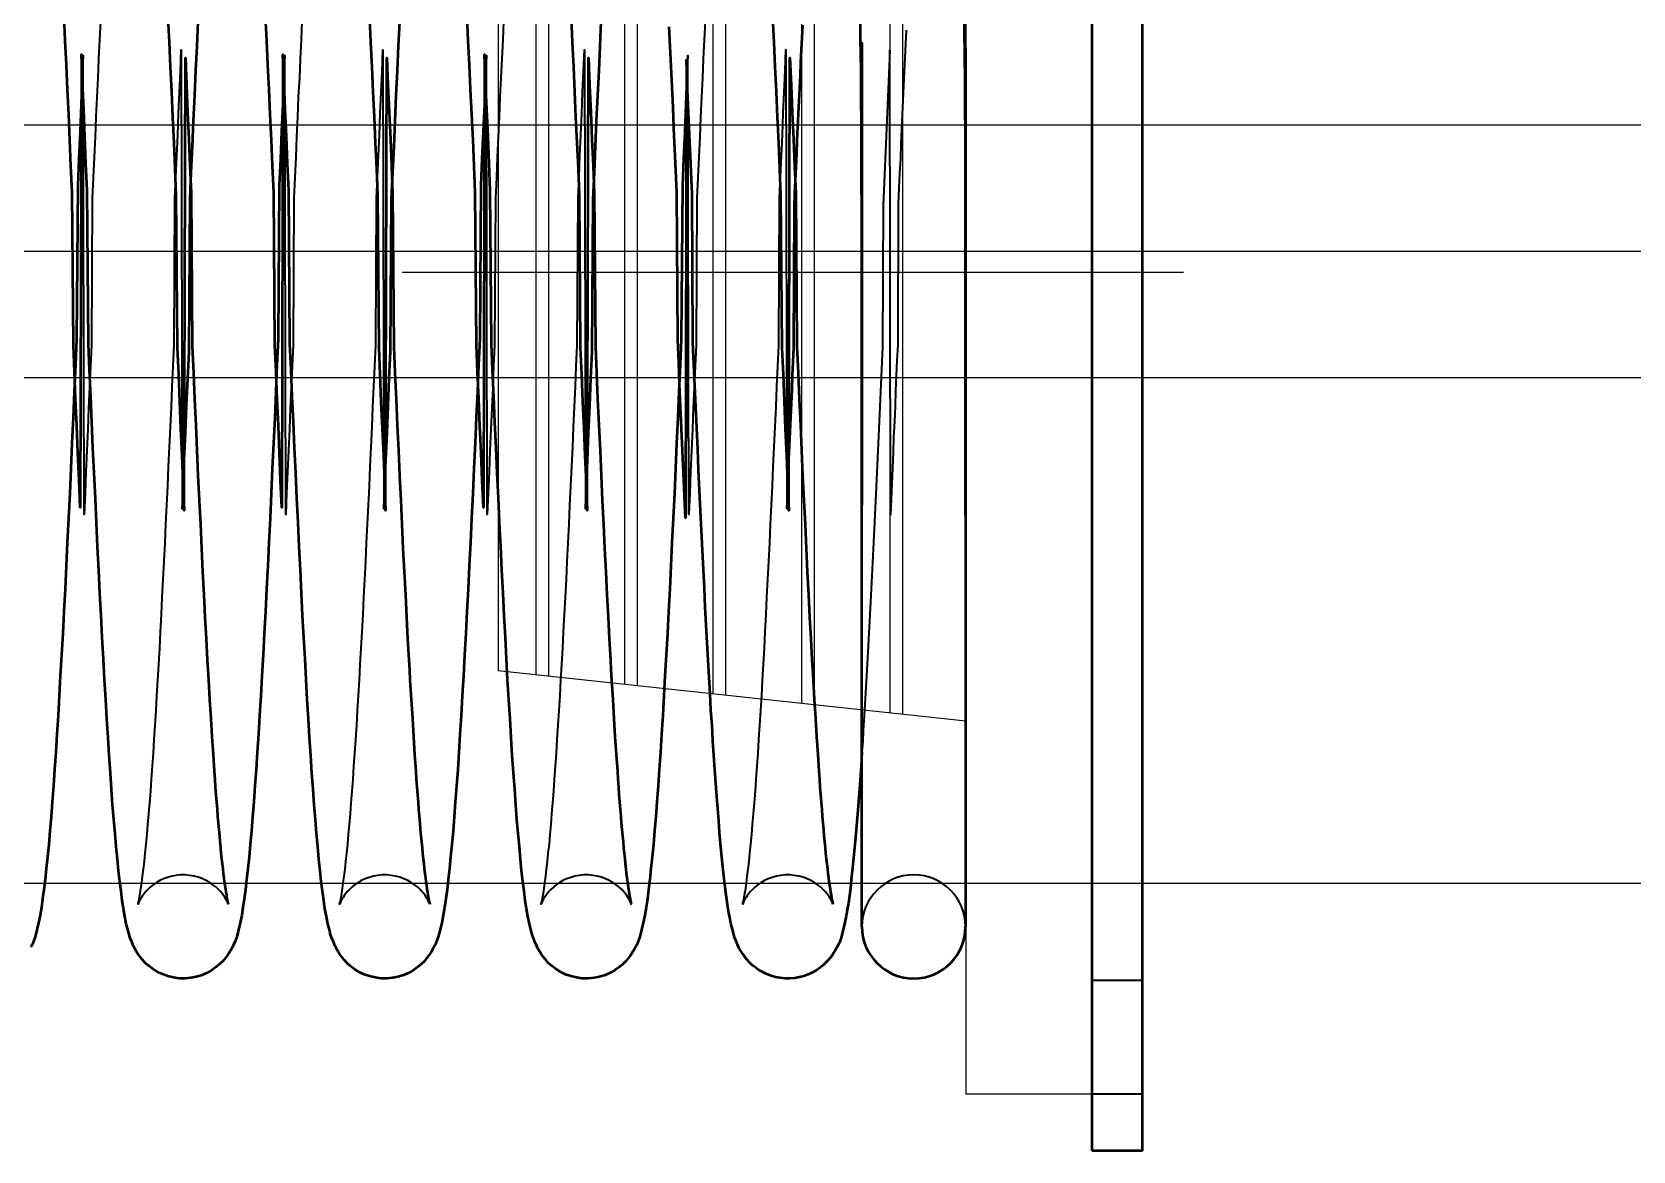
# Model space of a CAD drawing. Header units: millimetres. Extents: x 0 to 190005487, y 0 to 455456909.
# Drawn here: x 92678.8 to 92742.1, y 28273.9 to 28318.2 of the extents above; entities that cross this region are included whole.
import ezdxf

# ---------------------------------------------------------------- set-up
doc = ezdxf.new("R2010")
doc.units = ezdxf.units.MM
doc.header["$LTSCALE"] = 400
doc.header["$MEASUREMENT"] = 0
for name, pattern in [('ACAD_ISO04W100', [30, 24, -3, 0, -3]), ('CEN', [35, 30, -2, 1, -2]), ('CENTERX2', [4, 2.5, -0.5, 0.5, -0.5])]:
    doc.linetypes.add(name, pattern=pattern)
doc.layers.get('0').update_dxf_attribs({"linetype": 'CONTINUOUS'})
doc.layers.add('cen', color=1, linetype='ACAD_ISO04W100')
doc.layers.add('가려진 것(ISO)', color=7, linetype='CONTINUOUS', lineweight=35)
doc.layers.add('가시적인 것(ISO)', color=7, linetype='CONTINUOUS', lineweight=50)

# ---------------------------------------------------------------- blocks, each defined once
blk = doc.blocks.new('gf')
at = {"color": 3}
for p, q in [((21501219.19, -50950300.35), (21501219.19, -50950430.35)), ((21501229.19, -50950300.35), (21501219.19, -50950300.35)), ((21501229.19, -50950300.35), (21501229.19, -50950430.35)), ((21501219.19, -50950329.85), (21501182.19, -50950333.85)), ((21501206.19, -50950331.26), (21501206.19, -50950399.44)), ((21501207.19, -50950331.15), (21501207.19, -50950399.55)), ((21501213.19, -50950330.5), (21501213.19, -50950400.2)), ((21501214.19, -50950330.39), (21501214.19, -50950400.31)), ((21501192.19, -50950332.77), (21501192.19, -50950397.93)), ((21501193.19, -50950332.66), (21501193.19, -50950398.04)), ((21501199.19, -50950332.01), (21501199.19, -50950398.69)), ((21501200.19, -50950331.9), (21501200.19, -50950398.8)), ((21501182.19, -50950333.85), (21501182.19, -50950396.85)), ((21501185.19, -50950333.53), (21501185.19, -50950397.17)), ((21501186.19, -50950333.42), (21501186.19, -50950397.28)), ((21501219.19, -50950400.85), (21501182.19, -50950396.85)), ((21501229.19, -50950430.35), (21501219.19, -50950430.35))]:
    blk.add_line(p, q, dxfattribs=at)
at = {"color": 1, "linetype": 'CENTERX2'}
blk.add_line((21501236.43, -50950365.35), (21501174.6, -50950365.35), dxfattribs=at)
blk = doc.blocks.new('토션스프링 3')
at = {"layer": '가려진 것(ISO)', "flags": 128}
for points in [[(21462580.57, -50952886.2), (21462580.5, -50952887.68), (21462580.43, -50952889.18), (21462580.36, -50952890.7), (21462580.29, -50952892.23), (21462580.22, -50952893.79), (21462580.15, -50952895.37), (21462580.07, -50952896.96), (21462580, -50952898.58), (21462579.93, -50952900.21), (21462579.86, -50952911.85), (21462579.79, -50952913.5), (21462579.72, -50952915.16), (21462579.64, -50952916.83), (21462579.57, -50952918.5), (21462579.5, -50952920.18), (21462579.43, -50952921.86), (21462579.36, -50952923.54), (21462579.29, -50952925.23), (21462579.21, -50952888.93), (21462579.14, -50952890.62)], [(21462596.52, -50952886.2), (21462596.45, -50952887.68), (21462596.38, -50952889.18), (21462596.31, -50952890.7), (21462596.23, -50952892.23), (21462596.16, -50952893.79), (21462596.09, -50952895.37), (21462596.02, -50952896.96), (21462595.95, -50952898.58), (21462595.88, -50952900.21), (21462595.81, -50952911.85), (21462595.73, -50952913.5), (21462595.66, -50952915.16), (21462595.59, -50952916.83), (21462595.52, -50952918.5), (21462595.45, -50952920.18), (21462595.38, -50952921.86), (21462595.3, -50952923.54), (21462595.23, -50952925.23), (21462595.16, -50952888.93), (21462595.09, -50952890.62)], [(21462612.47, -50952886.2), (21462612.4, -50952887.68), (21462612.32, -50952889.18), (21462612.25, -50952890.7), (21462612.18, -50952892.23), (21462612.11, -50952893.79), (21462612.04, -50952895.37), (21462611.97, -50952896.96), (21462611.9, -50952898.58), (21462611.82, -50952900.21), (21462611.75, -50952911.85), (21462611.68, -50952913.5), (21462611.61, -50952915.16), (21462611.54, -50952916.83), (21462611.47, -50952918.5), (21462611.39, -50952920.18), (21462611.32, -50952921.86), (21462611.25, -50952923.54), (21462611.18, -50952925.23), (21462611.11, -50952888.93), (21462611.04, -50952890.62)], [(21462628.41, -50952886.2), (21462628.34, -50952887.68), (21462628.27, -50952889.18), (21462628.2, -50952890.7), (21462628.13, -50952892.23), (21462628.06, -50952893.79), (21462627.99, -50952895.37), (21462627.91, -50952896.96), (21462627.84, -50952898.58), (21462627.77, -50952900.21), (21462627.7, -50952911.85), (21462627.63, -50952913.5), (21462627.56, -50952915.16), (21462627.48, -50952916.83), (21462627.41, -50952918.5), (21462627.34, -50952920.18), (21462627.27, -50952921.86), (21462627.2, -50952923.54), (21462627.13, -50952925.23), (21462627.06, -50952888.93), (21462626.98, -50952890.62)], [(21462644.33, -50952886.93), (21462644.27, -50952888.01), (21462644.22, -50952889.11), (21462644.17, -50952890.21), (21462644.12, -50952891.33), (21462644.06, -50952892.46), (21462644.01, -50952893.59), (21462643.96, -50952894.74), (21462643.91, -50952895.9), (21462643.86, -50952897.07), (21462643.8, -50952898.24), (21462643.75, -50952899.43), (21462643.7, -50952900.62), (21462643.65, -50952911.82), (21462643.59, -50952913.03), (21462643.54, -50952914.24), (21462643.49, -50952915.45), (21462643.44, -50952916.67), (21462643.39, -50952917.89), (21462643.33, -50952919.11), (21462643.28, -50952920.34), (21462643.23, -50952921.56), (21462643.18, -50952922.79), (21462643.13, -50952924.03), (21462643.07, -50952925.26), (21462643.02, -50952888.49), (21462642.97, -50952889.73), (21462642.92, -50952890.97), (21462642.86, -50952892.2), (21462642.81, -50952893.44), (21462642.76, -50952894.67), (21462642.71, -50952895.9), (21462642.65, -50952897.12), (21462642.6, -50952898.34), (21462642.55, -50952899.55), (21462642.5, -50952900.76), (21462642.45, -50952911.96), (21462642.39, -50952913.15), (21462642.34, -50952914.34), (21462642.29, -50952915.53), (21462642.24, -50952916.7), (21462642.18, -50952917.87), (21462642.13, -50952919.04), (21462642.08, -50952920.19), (21462642.03, -50952921.34), (21462641.98, -50952922.47), (21462641.92, -50952923.6), (21462641.87, -50952924.71), (21462641.82, -50952925.81), (21462641.77, -50952926.9), (21462641.71, -50952927.98), (21462641.66, -50952929.04), (21462641.61, -50952930.09), (21462641.56, -50952931.13), (21462641.51, -50952932.15), (21462641.45, -50952933.16), (21462641.4, -50952934.15), (21462641.35, -50952935.13), (21462641.3, -50952936.1), (21462641.24, -50952937.05), (21462641.19, -50952937.98), (21462641.14, -50952938.9), (21462641.09, -50952939.8), (21462641.03, -50952940.68), (21462640.98, -50952941.55), (21462640.93, -50952942.39), (21462640.88, -50952943.22), (21462640.82, -50952944.03)], [(21462590.69, -50952956.08), (21462590.68, -50952956.06), (21462590.66, -50952956.01), (21462590.62, -50952955.9), (21462590.54, -50952955.74), (21462590.48, -50952955.64), (21462590.41, -50952955.52), (21462590.31, -50952955.38), (21462590.2, -50952955.23), (21462590.06, -50952955.06), (21462589.89, -50952954.89), (21462589.7, -50952954.71), (21462589.47, -50952954.53), (21462589.22, -50952954.36), (21462588.94, -50952954.2), (21462588.64, -50952954.06), (21462588.32, -50952953.94), (21462587.98, -50952953.85), (21462587.63, -50952953.79), (21462587.28, -50952953.76), (21462586.92, -50952953.76), (21462586.57, -50952953.79), (21462586.22, -50952953.86), (21462585.88, -50952953.95), (21462585.56, -50952954.07), (21462585.26, -50952954.21), (21462584.99, -50952954.37), (21462584.74, -50952954.55), (21462584.51, -50952954.73), (21462584.32, -50952954.91), (21462584.16, -50952955.08), (21462584.02, -50952955.25), (21462583.91, -50952955.4), (21462583.82, -50952955.53), (21462583.75, -50952955.65), (21462583.69, -50952955.75), (21462583.65, -50952955.84), (21462583.59, -50952955.97), (21462583.56, -50952956.04), (21462583.55, -50952956.08), (21462583.55, -50952956.08), (21462583.56, -50952956.04), (21462583.57, -50952955.99), (21462583.59, -50952955.9), (21462583.61, -50952955.8), (21462583.67, -50952955.54), (21462583.72, -50952955.21), (21462583.78, -50952954.82), (21462583.85, -50952954.37), (21462583.91, -50952953.86), (21462583.98, -50952953.3), (21462584.05, -50952952.69), (21462584.12, -50952952.03), (21462584.19, -50952951.32), (21462584.26, -50952950.57), (21462584.33, -50952949.77), (21462584.41, -50952948.93), (21462584.48, -50952948.05), (21462584.55, -50952947.13), (21462584.62, -50952946.17), (21462584.69, -50952945.16), (21462584.76, -50952944.12), (21462584.83, -50952943.03), (21462584.9, -50952941.92), (21462584.97, -50952940.76), (21462585.04, -50952939.57), (21462585.12, -50952938.35), (21462585.19, -50952937.1), (21462585.26, -50952935.82), (21462585.33, -50952934.51), (21462585.4, -50952933.16), (21462585.47, -50952931.78), (21462585.54, -50952930.38), (21462585.62, -50952928.95), (21462585.69, -50952927.49), (21462585.76, -50952926.01), (21462585.83, -50952924.51), (21462585.9, -50952922.99), (21462585.97, -50952921.45), (21462586.04, -50952919.89), (21462586.12, -50952918.32), (21462586.19, -50952916.73), (21462586.26, -50952915.12), (21462586.33, -50952913.49), (21462586.4, -50952911.85), (21462586.47, -50952900.2), (21462586.55, -50952898.54), (21462586.62, -50952896.87), (21462586.69, -50952895.2), (21462586.76, -50952893.52), (21462586.83, -50952891.84), (21462586.9, -50952890.15), (21462586.97, -50952888.47), (21462587.05, -50952924.78), (21462587.12, -50952923.09)], [(21462606.63, -50952956.08), (21462606.63, -50952956.06), (21462606.61, -50952956.01), (21462606.56, -50952955.9), (21462606.48, -50952955.74), (21462606.43, -50952955.64), (21462606.35, -50952955.52), (21462606.26, -50952955.38), (21462606.15, -50952955.23), (21462606.01, -50952955.06), (21462605.84, -50952954.89), (21462605.65, -50952954.71), (21462605.42, -50952954.53), (21462605.17, -50952954.36), (21462604.89, -50952954.2), (21462604.58, -50952954.06), (21462604.26, -50952953.94), (21462603.93, -50952953.85), (21462603.58, -50952953.79), (21462603.22, -50952953.76), (21462602.87, -50952953.76), (21462602.51, -50952953.79), (21462602.17, -50952953.86), (21462601.83, -50952953.95), (21462601.51, -50952954.07), (21462601.21, -50952954.21), (21462600.93, -50952954.37), (21462600.68, -50952954.55), (21462600.46, -50952954.73), (21462600.27, -50952954.91), (21462600.1, -50952955.08), (21462599.97, -50952955.25), (21462599.86, -50952955.4), (21462599.77, -50952955.53), (21462599.69, -50952955.65), (21462599.64, -50952955.75), (21462599.6, -50952955.84), (21462599.54, -50952955.97), (21462599.51, -50952956.04), (21462599.5, -50952956.08), (21462599.5, -50952956.08), (21462599.5, -50952956.04), (21462599.52, -50952955.99), (21462599.54, -50952955.9), (21462599.56, -50952955.8), (21462599.61, -50952955.54), (21462599.67, -50952955.21), (21462599.73, -50952954.82), (21462599.79, -50952954.37), (21462599.86, -50952953.86), (21462599.93, -50952953.3), (21462600, -50952952.69), (21462600.07, -50952952.03), (21462600.14, -50952951.32), (21462600.21, -50952950.57), (21462600.28, -50952949.77), (21462600.35, -50952948.93), (21462600.42, -50952948.05), (21462600.49, -50952947.13), (21462600.56, -50952946.17), (21462600.63, -50952945.16), (21462600.71, -50952944.12), (21462600.78, -50952943.03), (21462600.85, -50952941.92), (21462600.92, -50952940.76), (21462600.99, -50952939.57), (21462601.06, -50952938.35), (21462601.13, -50952937.1), (21462601.21, -50952935.82), (21462601.28, -50952934.51), (21462601.35, -50952933.16), (21462601.42, -50952931.78), (21462601.49, -50952930.38), (21462601.56, -50952928.95), (21462601.63, -50952927.49), (21462601.71, -50952926.01), (21462601.78, -50952924.51), (21462601.85, -50952922.99), (21462601.92, -50952921.45), (21462601.99, -50952919.89), (21462602.06, -50952918.32), (21462602.13, -50952916.73), (21462602.21, -50952915.12), (21462602.28, -50952913.49), (21462602.35, -50952911.85), (21462602.42, -50952900.2), (21462602.49, -50952898.54), (21462602.56, -50952896.87), (21462602.64, -50952895.2), (21462602.71, -50952893.52), (21462602.78, -50952891.84), (21462602.85, -50952890.15), (21462602.92, -50952888.47), (21462602.99, -50952924.78), (21462603.06, -50952923.09)], [(21462622.58, -50952956.08), (21462622.57, -50952956.06), (21462622.55, -50952956.01), (21462622.51, -50952955.9), (21462622.43, -50952955.74), (21462622.37, -50952955.64), (21462622.3, -50952955.52), (21462622.21, -50952955.38), (21462622.09, -50952955.23), (21462621.95, -50952955.06), (21462621.79, -50952954.89), (21462621.59, -50952954.71), (21462621.37, -50952954.53), (21462621.11, -50952954.36), (21462620.83, -50952954.2), (21462620.53, -50952954.06), (21462620.21, -50952953.94), (21462619.87, -50952953.85), (21462619.53, -50952953.79), (21462619.17, -50952953.76), (21462618.81, -50952953.76), (21462618.46, -50952953.79), (21462618.11, -50952953.86), (21462617.78, -50952953.95), (21462617.46, -50952954.07), (21462617.16, -50952954.21), (21462616.88, -50952954.37), (21462616.63, -50952954.55), (21462616.41, -50952954.73), (21462616.22, -50952954.91), (21462616.05, -50952955.08), (21462615.91, -50952955.25), (21462615.8, -50952955.4), (21462615.71, -50952955.53), (21462615.64, -50952955.65), (21462615.59, -50952955.75), (21462615.54, -50952955.84), (21462615.48, -50952955.97), (21462615.45, -50952956.04), (21462615.44, -50952956.08), (21462615.44, -50952956.08), (21462615.45, -50952956.04), (21462615.47, -50952955.99), (21462615.48, -50952955.9), (21462615.51, -50952955.8), (21462615.56, -50952955.54), (21462615.62, -50952955.21), (21462615.68, -50952954.82), (21462615.74, -50952954.37), (21462615.81, -50952953.86), (21462615.87, -50952953.3), (21462615.94, -50952952.69), (21462616.01, -50952952.03), (21462616.09, -50952951.32), (21462616.16, -50952950.57), (21462616.23, -50952949.77), (21462616.3, -50952948.93), (21462616.37, -50952948.05), (21462616.44, -50952947.13), (21462616.51, -50952946.17), (21462616.58, -50952945.16), (21462616.65, -50952944.12), (21462616.72, -50952943.04), (21462616.8, -50952941.92), (21462616.87, -50952940.76), (21462616.94, -50952939.57), (21462617.01, -50952938.35), (21462617.08, -50952937.1), (21462617.15, -50952935.82), (21462617.22, -50952934.51), (21462617.29, -50952933.16), (21462617.37, -50952931.78), (21462617.44, -50952930.38), (21462617.51, -50952928.95), (21462617.58, -50952927.49), (21462617.65, -50952926.01), (21462617.72, -50952924.51), (21462617.8, -50952922.99), (21462617.87, -50952921.45), (21462617.94, -50952919.89), (21462618.01, -50952918.32), (21462618.08, -50952916.73), (21462618.15, -50952915.12), (21462618.22, -50952913.49), (21462618.3, -50952911.85), (21462618.37, -50952900.2), (21462618.44, -50952898.54), (21462618.51, -50952896.87), (21462618.58, -50952895.2), (21462618.65, -50952893.52), (21462618.72, -50952891.83), (21462618.8, -50952890.15), (21462618.87, -50952888.47), (21462618.94, -50952924.78), (21462619.01, -50952923.09)], [(21462638.53, -50952956.08), (21462638.52, -50952956.06), (21462638.5, -50952956.01), (21462638.46, -50952955.9), (21462638.38, -50952955.74), (21462638.32, -50952955.64), (21462638.25, -50952955.52), (21462638.16, -50952955.38), (21462638.04, -50952955.23), (21462637.9, -50952955.06), (21462637.73, -50952954.89), (21462637.54, -50952954.71), (21462637.31, -50952954.53), (21462637.06, -50952954.36), (21462636.78, -50952954.2), (21462636.48, -50952954.06), (21462636.16, -50952953.94), (21462635.82, -50952953.85), (21462635.47, -50952953.79), (21462635.12, -50952953.76), (21462634.76, -50952953.76), (21462634.41, -50952953.79), (21462634.06, -50952953.86), (21462633.72, -50952953.95), (21462633.4, -50952954.07), (21462633.1, -50952954.21), (21462632.83, -50952954.37), (21462632.58, -50952954.55), (21462632.35, -50952954.73), (21462632.16, -50952954.91), (21462632, -50952955.08), (21462631.86, -50952955.25), (21462631.75, -50952955.4), (21462631.66, -50952955.53), (21462631.59, -50952955.65), (21462631.53, -50952955.75), (21462631.49, -50952955.84), (21462631.43, -50952955.97), (21462631.4, -50952956.04), (21462631.39, -50952956.08), (21462631.39, -50952956.08), (21462631.4, -50952956.04), (21462631.41, -50952955.99), (21462631.43, -50952955.9), (21462631.45, -50952955.8), (21462631.51, -50952955.54), (21462631.57, -50952955.21), (21462631.63, -50952954.82), (21462631.69, -50952954.37), (21462631.75, -50952953.86), (21462631.82, -50952953.3), (21462631.89, -50952952.69), (21462631.96, -50952952.03), (21462632.03, -50952951.32), (21462632.1, -50952950.56), (21462632.17, -50952949.77), (21462632.25, -50952948.93), (21462632.32, -50952948.05), (21462632.39, -50952947.13), (21462632.46, -50952946.17), (21462632.53, -50952945.16), (21462632.6, -50952944.12), (21462632.67, -50952943.03), (21462632.74, -50952941.91), (21462632.81, -50952940.76), (21462632.89, -50952939.57), (21462632.96, -50952938.35), (21462633.03, -50952937.1), (21462633.1, -50952935.82), (21462633.17, -50952934.5), (21462633.24, -50952933.16), (21462633.31, -50952931.78), (21462633.38, -50952930.38), (21462633.46, -50952928.94), (21462633.53, -50952927.49), (21462633.6, -50952926.01), (21462633.67, -50952924.51), (21462633.74, -50952922.98), (21462633.81, -50952921.44), (21462633.89, -50952919.89), (21462633.96, -50952918.31), (21462634.03, -50952916.72), (21462634.1, -50952915.11), (21462634.17, -50952913.49), (21462634.24, -50952911.85), (21462634.31, -50952900.19), (21462634.39, -50952898.53), (21462634.46, -50952896.86), (21462634.53, -50952895.19), (21462634.6, -50952893.51), (21462634.67, -50952891.82), (21462634.74, -50952890.14), (21462634.81, -50952888.46), (21462634.89, -50952924.77), (21462634.96, -50952923.09)]]:
    blk.add_lwpolyline(points, dxfattribs=at)
at = {"layer": '가려진 것(ISO)'}
blk.add_arc((21462644.92, -50952957.85), 4.1, 0, 180, dxfattribs=at)
at = {"layer": '가시적인 것(ISO)', "flags": 128}
for points in [[(21462585.91, -50952885.97), (21462586, -50952887.87), (21462586.09, -50952889.81), (21462586.19, -50952891.79), (21462586.28, -50952893.79), (21462586.37, -50952895.83), (21462586.46, -50952897.88), (21462586.55, -50952899.96), (21462586.64, -50952912.05), (21462586.74, -50952914.16), (21462586.83, -50952916.29), (21462586.92, -50952918.44), (21462587.01, -50952920.6), (21462587.1, -50952922.76), (21462587.19, -50952924.93), (21462587.29, -50952889.1), (21462587.38, -50952891.26), (21462587.47, -50952893.41), (21462587.56, -50952895.55), (21462587.65, -50952897.69), (21462587.74, -50952899.82), (21462587.84, -50952911.94), (21462587.93, -50952914.04), (21462588.02, -50952916.11), (21462588.11, -50952918.16), (21462588.2, -50952920.18), (21462588.29, -50952922.16), (21462588.38, -50952924.12), (21462588.48, -50952926.04), (21462588.57, -50952927.93), (21462588.66, -50952929.78), (21462588.75, -50952931.59), (21462588.84, -50952933.35), (21462588.93, -50952935.07), (21462589.03, -50952936.73), (21462589.07, -50952937.54), (21462589.12, -50952938.34), (21462589.21, -50952939.89), (21462589.3, -50952941.39), (21462589.39, -50952942.84), (21462589.48, -50952944.23), (21462589.57, -50952945.55), (21462589.62, -50952946.19), (21462589.66, -50952946.81), (21462589.71, -50952947.42), (21462589.75, -50952948), (21462589.8, -50952948.57), (21462589.84, -50952949.12), (21462589.89, -50952949.66), (21462589.93, -50952950.17), (21462589.98, -50952950.67), (21462590.02, -50952951.15), (21462590.07, -50952951.62), (21462590.11, -50952952.06), (21462590.16, -50952952.49), (21462590.2, -50952952.89), (21462590.25, -50952953.27), (21462590.29, -50952953.64), (21462590.33, -50952953.98), (21462590.37, -50952954.3), (21462590.41, -50952954.6), (21462590.46, -50952954.88), (21462590.5, -50952955.13), (21462590.54, -50952955.36), (21462590.57, -50952955.56), (21462590.6, -50952955.73), (21462590.63, -50952955.88), (21462590.66, -50952955.98), (21462590.68, -50952956.05), (21462590.69, -50952956.08)], [(21462587.12, -50952923.09), (21462587.21, -50952920.93), (21462587.3, -50952918.77), (21462587.39, -50952916.62), (21462587.48, -50952914.48), (21462587.58, -50952912.36), (21462587.67, -50952900.26), (21462587.76, -50952898.19), (21462587.85, -50952896.13), (21462587.94, -50952894.1), (21462588.03, -50952892.09), (21462588.12, -50952890.11), (21462588.22, -50952888.16), (21462588.31, -50952886.25)], [(21462601.86, -50952885.97), (21462601.95, -50952887.87), (21462602.04, -50952889.81), (21462602.13, -50952891.79), (21462602.23, -50952893.79), (21462602.32, -50952895.83), (21462602.41, -50952897.88), (21462602.5, -50952899.96), (21462602.59, -50952912.05), (21462602.68, -50952914.16), (21462602.77, -50952916.29), (21462602.87, -50952918.44), (21462602.96, -50952920.6), (21462603.05, -50952922.76), (21462603.14, -50952924.93), (21462603.23, -50952889.1), (21462603.32, -50952891.26), (21462603.42, -50952893.41), (21462603.51, -50952895.55), (21462603.6, -50952897.69), (21462603.69, -50952899.82), (21462603.78, -50952911.94), (21462603.87, -50952914.04), (21462603.97, -50952916.11), (21462604.06, -50952918.16), (21462604.15, -50952920.18), (21462604.24, -50952922.16), (21462604.33, -50952924.12), (21462604.42, -50952926.04), (21462604.51, -50952927.93), (21462604.61, -50952929.78), (21462604.7, -50952931.59), (21462604.79, -50952933.35), (21462604.88, -50952935.07), (21462604.97, -50952936.73), (21462605.02, -50952937.54), (21462605.06, -50952938.34), (21462605.15, -50952939.89), (21462605.25, -50952941.39), (21462605.34, -50952942.84), (21462605.43, -50952944.23), (21462605.52, -50952945.55), (21462605.56, -50952946.19), (21462605.61, -50952946.81), (21462605.66, -50952947.42), (21462605.7, -50952948), (21462605.75, -50952948.57), (21462605.79, -50952949.12), (21462605.84, -50952949.66), (21462605.88, -50952950.17), (21462605.93, -50952950.67), (21462605.97, -50952951.15), (21462606.02, -50952951.62), (21462606.06, -50952952.06), (21462606.1, -50952952.49), (21462606.15, -50952952.89), (21462606.19, -50952953.27), (21462606.24, -50952953.64), (21462606.28, -50952953.98), (21462606.32, -50952954.3), (21462606.36, -50952954.6), (21462606.4, -50952954.88), (21462606.44, -50952955.13), (21462606.48, -50952955.36), (21462606.52, -50952955.56), (21462606.55, -50952955.73), (21462606.58, -50952955.88), (21462606.61, -50952955.98), (21462606.63, -50952956.05), (21462606.63, -50952956.08)], [(21462603.06, -50952923.09), (21462603.16, -50952920.93), (21462603.25, -50952918.77), (21462603.34, -50952916.62), (21462603.43, -50952914.48), (21462603.52, -50952912.36), (21462603.61, -50952900.26), (21462603.7, -50952898.19), (21462603.8, -50952896.13), (21462603.89, -50952894.1), (21462603.98, -50952892.09), (21462604.07, -50952890.11), (21462604.16, -50952888.16), (21462604.26, -50952886.25)], [(21462617.81, -50952885.97), (21462617.9, -50952887.87), (21462617.99, -50952889.81), (21462618.08, -50952891.79), (21462618.17, -50952893.79), (21462618.26, -50952895.83), (21462618.36, -50952897.88), (21462618.45, -50952899.96), (21462618.54, -50952912.05), (21462618.63, -50952914.16), (21462618.72, -50952916.29), (21462618.81, -50952918.44), (21462618.9, -50952920.6), (21462619, -50952922.76), (21462619.09, -50952924.93), (21462619.18, -50952889.1), (21462619.27, -50952891.26), (21462619.36, -50952893.41), (21462619.45, -50952895.55), (21462619.55, -50952897.69), (21462619.64, -50952899.82), (21462619.73, -50952911.94), (21462619.82, -50952914.04), (21462619.91, -50952916.11), (21462620, -50952918.16), (21462620.1, -50952920.18), (21462620.19, -50952922.16), (21462620.28, -50952924.12), (21462620.37, -50952926.04), (21462620.46, -50952927.93), (21462620.55, -50952929.78), (21462620.64, -50952931.59), (21462620.74, -50952933.35), (21462620.83, -50952935.07), (21462620.92, -50952936.73), (21462620.96, -50952937.54), (21462621.01, -50952938.34), (21462621.1, -50952939.89), (21462621.19, -50952941.39), (21462621.28, -50952942.84), (21462621.38, -50952944.23), (21462621.47, -50952945.55), (21462621.51, -50952946.19), (21462621.56, -50952946.81), (21462621.6, -50952947.42), (21462621.65, -50952948), (21462621.69, -50952948.57), (21462621.74, -50952949.12), (21462621.78, -50952949.66), (21462621.83, -50952950.17), (21462621.87, -50952950.67), (21462621.92, -50952951.15), (21462621.96, -50952951.62), (21462622.01, -50952952.06), (21462622.05, -50952952.49), (21462622.1, -50952952.89), (21462622.14, -50952953.27), (21462622.18, -50952953.64), (21462622.22, -50952953.98), (21462622.27, -50952954.3), (21462622.31, -50952954.6), (21462622.35, -50952954.88), (21462622.39, -50952955.13), (21462622.43, -50952955.36), (21462622.47, -50952955.56), (21462622.5, -50952955.73), (21462622.53, -50952955.88), (21462622.55, -50952955.98), (21462622.57, -50952956.05), (21462622.58, -50952956.08)], [(21462619.01, -50952923.09), (21462619.1, -50952920.93), (21462619.19, -50952918.77), (21462619.29, -50952916.62), (21462619.38, -50952914.48), (21462619.47, -50952912.36), (21462619.56, -50952900.26), (21462619.65, -50952898.19), (21462619.74, -50952896.13), (21462619.83, -50952894.1), (21462619.93, -50952892.09), (21462620.02, -50952890.11), (21462620.11, -50952888.16), (21462620.2, -50952886.25)], [(21462633.75, -50952885.97), (21462633.84, -50952887.87), (21462633.94, -50952889.81), (21462634.03, -50952891.79), (21462634.12, -50952893.79), (21462634.21, -50952895.83), (21462634.3, -50952897.88), (21462634.39, -50952899.96), (21462634.49, -50952912.05), (21462634.58, -50952914.16), (21462634.67, -50952916.29), (21462634.76, -50952918.44), (21462634.85, -50952920.6), (21462634.94, -50952922.76), (21462635.04, -50952924.93), (21462635.13, -50952889.1), (21462635.22, -50952891.26), (21462635.31, -50952893.41), (21462635.4, -50952895.55), (21462635.49, -50952897.69), (21462635.58, -50952899.82), (21462635.68, -50952911.94), (21462635.77, -50952914.04), (21462635.86, -50952916.11), (21462635.95, -50952918.16), (21462636.04, -50952920.18), (21462636.13, -50952922.16), (21462636.22, -50952924.12), (21462636.32, -50952926.04), (21462636.41, -50952927.93), (21462636.5, -50952929.78), (21462636.59, -50952931.59), (21462636.68, -50952933.35), (21462636.77, -50952935.07), (21462636.87, -50952936.73), (21462636.91, -50952937.54), (21462636.96, -50952938.34), (21462637.05, -50952939.89), (21462637.14, -50952941.39), (21462637.23, -50952942.84), (21462637.32, -50952944.23), (21462637.41, -50952945.55), (21462637.46, -50952946.19), (21462637.5, -50952946.81), (21462637.55, -50952947.42), (21462637.59, -50952948), (21462637.64, -50952948.57), (21462637.68, -50952949.12), (21462637.73, -50952949.66), (21462637.77, -50952950.17), (21462637.82, -50952950.67), (21462637.86, -50952951.15), (21462637.91, -50952951.62), (21462637.95, -50952952.06), (21462638, -50952952.49), (21462638.04, -50952952.89), (21462638.09, -50952953.27), (21462638.13, -50952953.64), (21462638.17, -50952953.98), (21462638.21, -50952954.3), (21462638.26, -50952954.6), (21462638.3, -50952954.88), (21462638.34, -50952955.13), (21462638.38, -50952955.36), (21462638.41, -50952955.56), (21462638.45, -50952955.73), (21462638.48, -50952955.88), (21462638.5, -50952955.98), (21462638.52, -50952956.05), (21462638.53, -50952956.08)], [(21462634.96, -50952923.09), (21462635, -50952921.98), (21462635.05, -50952920.87), (21462635.1, -50952919.77), (21462635.15, -50952918.66), (21462635.19, -50952917.55), (21462635.24, -50952916.45), (21462635.29, -50952915.35), (21462635.33, -50952914.25), (21462635.38, -50952913.16), (21462635.43, -50952912.06), (21462635.48, -50952900.98), (21462635.52, -50952899.9), (21462635.57, -50952898.82), (21462635.62, -50952897.75), (21462635.67, -50952896.69), (21462635.71, -50952895.64), (21462635.76, -50952894.59), (21462635.81, -50952893.55), (21462635.85, -50952892.52), (21462635.9, -50952891.5), (21462635.95, -50952890.48), (21462635.99, -50952889.48), (21462636.04, -50952888.48), (21462636.09, -50952887.49), (21462636.14, -50952886.51)], [(21462648.91, -50952886.43), (21462648.92, -50952887.41), (21462648.93, -50952888.4), (21462648.94, -50952889.4), (21462648.95, -50952890.41), (21462648.96, -50952891.43), (21462648.97, -50952892.45), (21462648.97, -50952893.49), (21462648.98, -50952894.53), (21462648.99, -50952895.58), (21462648.99, -50952896.63), (21462649, -50952897.69), (21462649, -50952898.75), (21462649.01, -50952899.82), (21462649.01, -50952900.9), (21462649.01, -50952911.98), (21462649.01, -50952913.07), (21462649.02, -50952914.16), (21462649.02, -50952915.26), (21462649.02, -50952916.36), (21462649.02, -50952917.47), (21462649.02, -50952918.58), (21462649.02, -50952919.69), (21462649.02, -50952920.8), (21462649.02, -50952921.92), (21462649.02, -50952923.03), (21462649.02, -50952924.15), (21462649.02, -50952925.27), (21462649.02, -50952888.38), (21462649.02, -50952889.5), (21462649.02, -50952890.61), (21462649.02, -50952891.72), (21462649.02, -50952892.83), (21462649.02, -50952893.94), (21462649.02, -50952895.05), (21462649.02, -50952896.15), (21462649.02, -50952897.26), (21462649.02, -50952898.36), (21462649.02, -50952899.46), (21462649.02, -50952900.56), (21462649.02, -50952911.65), (21462649.02, -50952912.74), (21462649.02, -50952913.82), (21462649.02, -50952914.89), (21462649.02, -50952915.96), (21462649.02, -50952917.02), (21462649.02, -50952918.07), (21462649.02, -50952919.12), (21462649.02, -50952920.15), (21462649.02, -50952921.18), (21462649.02, -50952922.2), (21462649.02, -50952923.22), (21462649.02, -50952924.23), (21462649.02, -50952925.23), (21462649.02, -50952926.21), (21462649.02, -50952927.2), (21462649.02, -50952928.17), (21462649.02, -50952929.13), (21462649.02, -50952930.08), (21462649.02, -50952931.01), (21462649.02, -50952931.94), (21462649.02, -50952932.85), (21462649.02, -50952933.75), (21462649.02, -50952934.64), (21462649.02, -50952935.52), (21462649.02, -50952936.38), (21462649.02, -50952937.22), (21462649.02, -50952938.06), (21462649.02, -50952938.88), (21462649.02, -50952939.68), (21462649.02, -50952940.47), (21462649.02, -50952941.25), (21462649.02, -50952942.02), (21462649.02, -50952942.77), (21462649.02, -50952943.5), (21462649.02, -50952944.22), (21462649.02, -50952944.92), (21462649.02, -50952945.61), (21462649.02, -50952946.28), (21462649.02, -50952946.93), (21462649.02, -50952947.56), (21462649.02, -50952948.18), (21462649.02, -50952948.78), (21462649.02, -50952949.36), (21462649.02, -50952949.92), (21462649.02, -50952950.46), (21462649.02, -50952950.99), (21462649.02, -50952951.5), (21462649.02, -50952951.99), (21462649.02, -50952952.46), (21462649.02, -50952952.91), (21462649.02, -50952953.35), (21462649.02, -50952953.76), (21462649.02, -50952954.16), (21462649.02, -50952954.54), (21462649.02, -50952954.89), (21462649.02, -50952955.23), (21462649.02, -50952955.55), (21462649.02, -50952955.84), (21462649.02, -50952956.12), (21462649.02, -50952956.38), (21462649.02, -50952956.61), (21462649.02, -50952956.83), (21462649.02, -50952957.02), (21462649.02, -50952957.2), (21462649.02, -50952957.35), (21462649.02, -50952957.48), (21462649.02, -50952957.59), (21462649.02, -50952957.66), (21462649.02, -50952957.85)], [(21462579.14, -50952890.62), (21462579.05, -50952892.78), (21462578.96, -50952894.94), (21462578.87, -50952897.09), (21462578.78, -50952899.22), (21462578.69, -50952911.34), (21462578.59, -50952913.43), (21462578.5, -50952915.51), (21462578.41, -50952917.57), (21462578.32, -50952919.6), (21462578.23, -50952921.61), (21462578.14, -50952923.59), (21462578.04, -50952925.54), (21462577.95, -50952927.45), (21462577.86, -50952929.31), (21462577.77, -50952931.13), (21462577.68, -50952932.91), (21462577.59, -50952934.65), (21462577.49, -50952936.35), (21462577.4, -50952938), (21462577.31, -50952939.59), (21462577.22, -50952941.14), (21462577.13, -50952942.62), (21462577.04, -50952944.05), (21462576.94, -50952945.42), (21462576.85, -50952946.72), (21462576.76, -50952947.97), (21462576.67, -50952949.15), (21462576.57, -50952950.28), (21462576.48, -50952951.34), (21462576.39, -50952952.33), (21462576.29, -50952953.26), (21462576.2, -50952954.13), (21462576.1, -50952954.93), (21462576, -50952955.66), (21462575.91, -50952956.33), (21462575.8, -50952956.95), (21462575.68, -50952957.54), (21462575.55, -50952958.09), (21462575.41, -50952958.65), (21462575.31, -50952958.95), (21462575.16, -50952959.28), (21462575.07, -50952959.46)], [(21462595.09, -50952890.62), (21462595, -50952892.78), (21462594.91, -50952894.94), (21462594.81, -50952897.09), (21462594.72, -50952899.22), (21462594.63, -50952911.34), (21462594.54, -50952913.43), (21462594.45, -50952915.51), (21462594.36, -50952917.57), (21462594.27, -50952919.6), (21462594.17, -50952921.61), (21462594.08, -50952923.59), (21462593.99, -50952925.54), (21462593.9, -50952927.45), (21462593.81, -50952929.31), (21462593.72, -50952931.13), (21462593.63, -50952932.91), (21462593.53, -50952934.65), (21462593.44, -50952936.35), (21462593.35, -50952938), (21462593.26, -50952939.59), (21462593.17, -50952941.14), (21462593.07, -50952942.62), (21462592.98, -50952944.05), (21462592.89, -50952945.42), (21462592.8, -50952946.72), (21462592.71, -50952947.97), (21462592.61, -50952949.15), (21462592.52, -50952950.28), (21462592.43, -50952951.34), (21462592.33, -50952952.33), (21462592.24, -50952953.26), (21462592.14, -50952954.13), (21462592.05, -50952954.93), (21462591.95, -50952955.66), (21462591.85, -50952956.33), (21462591.75, -50952956.95), (21462591.63, -50952957.54), (21462591.5, -50952958.09), (21462591.36, -50952958.65), (21462591.25, -50952958.95), (21462591.11, -50952959.28), (21462591.01, -50952959.46), (21462590.91, -50952959.66), (21462590.78, -50952959.86), (21462590.64, -50952960.08), (21462590.46, -50952960.32), (21462590.25, -50952960.57), (21462590, -50952960.82), (21462589.71, -50952961.06), (21462589.38, -50952961.29), (21462589.01, -50952961.5), (21462588.61, -50952961.68), (21462588.18, -50952961.82), (21462587.73, -50952961.91), (21462587.27, -50952961.95), (21462586.81, -50952961.94), (21462586.35, -50952961.88), (21462585.91, -50952961.78), (21462585.48, -50952961.62), (21462585.09, -50952961.44), (21462584.74, -50952961.22), (21462584.42, -50952960.98), (21462584.14, -50952960.73), (21462583.91, -50952960.48), (21462583.71, -50952960.24), (21462583.54, -50952960.01), (21462583.41, -50952959.79), (21462583.29, -50952959.59), (21462583.2, -50952959.4), (21462583.05, -50952959.06), (21462582.93, -50952958.75), (21462582.84, -50952958.46), (21462582.76, -50952958.19), (21462582.62, -50952957.63), (21462582.5, -50952957.05), (21462582.4, -50952956.43), (21462582.29, -50952955.77), (21462582.2, -50952955.05), (21462582.1, -50952954.27), (21462582.01, -50952953.42), (21462581.92, -50952952.5), (21462581.82, -50952951.52), (21462581.73, -50952950.48), (21462581.64, -50952949.37), (21462581.54, -50952948.2), (21462581.45, -50952946.97), (21462581.36, -50952945.67), (21462581.27, -50952944.31), (21462581.18, -50952942.89), (21462581.08, -50952941.41), (21462580.99, -50952939.87), (21462580.9, -50952938.29), (21462580.81, -50952936.65), (21462580.72, -50952934.97), (21462580.63, -50952933.24), (21462580.53, -50952931.47), (21462580.44, -50952929.65), (21462580.35, -50952927.79), (21462580.26, -50952925.88), (21462580.17, -50952923.94), (21462580.08, -50952921.97), (21462579.98, -50952919.97), (21462579.89, -50952917.94), (21462579.8, -50952915.89), (21462579.71, -50952913.82), (21462579.62, -50952911.72), (21462579.53, -50952899.61), (21462579.43, -50952897.47), (21462579.34, -50952895.32), (21462579.25, -50952893.17), (21462579.16, -50952891), (21462579.07, -50952888.84), (21462578.98, -50952924.68), (21462578.89, -50952922.52), (21462578.79, -50952920.37), (21462578.7, -50952918.22), (21462578.61, -50952916.08), (21462578.52, -50952913.95), (21462578.43, -50952911.83), (21462578.34, -50952899.73), (21462578.24, -50952897.66), (21462578.15, -50952895.61), (21462578.06, -50952893.6), (21462577.97, -50952891.61), (21462577.88, -50952889.66), (21462577.79, -50952887.73), (21462577.7, -50952885.84)], [(21462611.04, -50952890.62), (21462610.95, -50952892.78), (21462610.85, -50952894.94), (21462610.76, -50952897.09), (21462610.67, -50952899.22), (21462610.58, -50952911.34), (21462610.49, -50952913.43), (21462610.4, -50952915.51), (21462610.3, -50952917.57), (21462610.21, -50952919.6), (21462610.12, -50952921.61), (21462610.03, -50952923.59), (21462609.94, -50952925.54), (21462609.85, -50952927.45), (21462609.75, -50952929.31), (21462609.66, -50952931.13), (21462609.57, -50952932.91), (21462609.48, -50952934.65), (21462609.39, -50952936.35), (21462609.3, -50952938), (21462609.2, -50952939.59), (21462609.11, -50952941.14), (21462609.02, -50952942.62), (21462608.93, -50952944.05), (21462608.84, -50952945.42), (21462608.75, -50952946.72), (21462608.65, -50952947.97), (21462608.56, -50952949.15), (21462608.47, -50952950.28), (21462608.38, -50952951.34), (21462608.28, -50952952.33), (21462608.19, -50952953.26), (21462608.09, -50952954.13), (21462608, -50952954.93), (21462607.9, -50952955.66), (21462607.8, -50952956.33), (21462607.69, -50952956.95), (21462607.58, -50952957.54), (21462607.45, -50952958.09), (21462607.3, -50952958.65), (21462607.2, -50952958.95), (21462607.05, -50952959.28), (21462606.96, -50952959.46), (21462606.85, -50952959.66), (21462606.73, -50952959.86), (21462606.58, -50952960.08), (21462606.41, -50952960.32), (21462606.2, -50952960.57), (21462605.95, -50952960.81), (21462605.66, -50952961.06), (21462605.33, -50952961.29), (21462604.96, -50952961.5), (21462604.56, -50952961.68), (21462604.13, -50952961.82), (21462603.68, -50952961.91), (21462603.22, -50952961.95), (21462602.75, -50952961.94), (21462602.3, -50952961.88), (21462601.85, -50952961.78), (21462601.43, -50952961.63), (21462601.04, -50952961.44), (21462600.68, -50952961.22), (21462600.36, -50952960.98), (21462600.09, -50952960.73), (21462599.85, -50952960.48), (21462599.66, -50952960.24), (21462599.49, -50952960.01), (21462599.35, -50952959.79), (21462599.24, -50952959.59), (21462599.15, -50952959.4), (21462599, -50952959.06), (21462598.88, -50952958.75), (21462598.78, -50952958.46), (21462598.71, -50952958.19), (21462598.57, -50952957.63), (21462598.45, -50952957.05), (21462598.34, -50952956.43), (21462598.24, -50952955.77), (21462598.15, -50952955.05), (21462598.05, -50952954.27), (21462597.96, -50952953.42), (21462597.86, -50952952.5), (21462597.77, -50952951.52), (21462597.68, -50952950.48), (21462597.58, -50952949.37), (21462597.49, -50952948.2), (21462597.4, -50952946.97), (21462597.31, -50952945.67), (21462597.22, -50952944.31), (21462597.12, -50952942.89), (21462597.03, -50952941.41), (21462596.94, -50952939.87), (21462596.85, -50952938.29), (21462596.76, -50952936.65), (21462596.66, -50952934.97), (21462596.57, -50952933.24), (21462596.48, -50952931.47), (21462596.39, -50952929.65), (21462596.3, -50952927.79), (21462596.21, -50952925.88), (21462596.11, -50952923.94), (21462596.02, -50952921.97), (21462595.93, -50952919.96), (21462595.84, -50952917.94), (21462595.75, -50952915.89), (21462595.66, -50952913.82), (21462595.56, -50952911.72), (21462595.47, -50952899.61), (21462595.38, -50952897.47), (21462595.29, -50952895.32), (21462595.2, -50952893.17), (21462595.11, -50952891), (21462595.01, -50952888.84), (21462594.92, -50952924.68), (21462594.83, -50952922.52), (21462594.74, -50952920.37), (21462594.65, -50952918.22), (21462594.56, -50952916.08), (21462594.47, -50952913.95), (21462594.37, -50952911.83), (21462594.28, -50952899.73), (21462594.19, -50952897.66), (21462594.1, -50952895.61), (21462594.01, -50952893.6), (21462593.92, -50952891.61), (21462593.83, -50952889.66), (21462593.73, -50952887.73), (21462593.64, -50952885.84)], [(21462626.98, -50952890.62), (21462626.89, -50952892.78), (21462626.8, -50952894.94), (21462626.71, -50952897.09), (21462626.62, -50952899.22), (21462626.53, -50952911.34), (21462626.43, -50952913.43), (21462626.34, -50952915.51), (21462626.25, -50952917.57), (21462626.16, -50952919.6), (21462626.07, -50952921.61), (21462625.98, -50952923.59), (21462625.88, -50952925.54), (21462625.79, -50952927.45), (21462625.7, -50952929.31), (21462625.61, -50952931.13), (21462625.52, -50952932.91), (21462625.43, -50952934.65), (21462625.34, -50952936.35), (21462625.24, -50952938), (21462625.15, -50952939.59), (21462625.06, -50952941.14), (21462624.97, -50952942.62), (21462624.88, -50952944.05), (21462624.78, -50952945.42), (21462624.69, -50952946.72), (21462624.6, -50952947.97), (21462624.51, -50952949.15), (21462624.42, -50952950.28), (21462624.32, -50952951.34), (21462624.23, -50952952.33), (21462624.13, -50952953.26), (21462624.04, -50952954.13), (21462623.94, -50952954.93), (21462623.85, -50952955.66), (21462623.75, -50952956.33), (21462623.64, -50952956.95), (21462623.52, -50952957.54), (21462623.39, -50952958.09), (21462623.25, -50952958.65), (21462623.14, -50952958.95), (21462623, -50952959.28), (21462622.91, -50952959.46), (21462622.8, -50952959.66), (21462622.68, -50952959.86), (21462622.53, -50952960.08), (21462622.36, -50952960.32), (21462622.15, -50952960.57), (21462621.9, -50952960.81), (21462621.61, -50952961.06), (21462621.28, -50952961.29), (21462620.91, -50952961.5), (21462620.5, -50952961.68), (21462620.07, -50952961.82), (21462619.63, -50952961.91), (21462619.16, -50952961.95), (21462618.7, -50952961.94), (21462618.24, -50952961.88), (21462617.8, -50952961.78), (21462617.38, -50952961.63), (21462616.99, -50952961.44), (21462616.63, -50952961.22), (21462616.31, -50952960.98), (21462616.03, -50952960.73), (21462615.8, -50952960.48), (21462615.6, -50952960.24), (21462615.44, -50952960.01), (21462615.3, -50952959.79), (21462615.19, -50952959.59), (21462615.09, -50952959.4), (21462614.94, -50952959.06), (21462614.83, -50952958.75), (21462614.73, -50952958.46), (21462614.65, -50952958.19), (21462614.52, -50952957.63), (21462614.4, -50952957.05), (21462614.29, -50952956.43), (21462614.19, -50952955.77), (21462614.09, -50952955.05), (21462614, -50952954.27), (21462613.9, -50952953.42), (21462613.81, -50952952.5), (21462613.72, -50952951.52), (21462613.62, -50952950.48), (21462613.53, -50952949.37), (21462613.44, -50952948.2), (21462613.35, -50952946.97), (21462613.25, -50952945.67), (21462613.16, -50952944.31), (21462613.07, -50952942.89), (21462612.98, -50952941.41), (21462612.89, -50952939.87), (21462612.79, -50952938.29), (21462612.7, -50952936.65), (21462612.61, -50952934.97), (21462612.52, -50952933.24), (21462612.43, -50952931.47), (21462612.34, -50952929.65), (21462612.24, -50952927.78), (21462612.15, -50952925.88), (21462612.06, -50952923.94), (21462611.97, -50952921.97), (21462611.88, -50952919.96), (21462611.79, -50952917.94), (21462611.69, -50952915.89), (21462611.6, -50952913.82), (21462611.51, -50952911.72), (21462611.42, -50952899.61), (21462611.33, -50952897.47), (21462611.24, -50952895.32), (21462611.14, -50952893.17), (21462611.05, -50952891), (21462610.96, -50952888.84), (21462610.87, -50952924.68), (21462610.78, -50952922.52), (21462610.69, -50952920.37), (21462610.6, -50952918.22), (21462610.5, -50952916.08), (21462610.41, -50952913.95), (21462610.32, -50952911.83), (21462610.23, -50952899.73), (21462610.14, -50952897.66), (21462610.05, -50952895.61), (21462609.96, -50952893.6), (21462609.86, -50952891.61), (21462609.77, -50952889.66), (21462609.68, -50952887.73), (21462609.59, -50952885.84)], [(21462640.82, -50952944.03), (21462640.75, -50952945.15), (21462640.67, -50952946.24), (21462640.6, -50952947.28), (21462640.52, -50952948.29), (21462640.45, -50952949.25), (21462640.37, -50952950.17), (21462640.29, -50952951.05), (21462640.22, -50952951.89), (21462640.14, -50952952.68), (21462640.06, -50952953.43), (21462639.98, -50952954.14), (21462639.91, -50952954.8), (21462639.83, -50952955.41), (21462639.75, -50952955.98), (21462639.66, -50952956.52), (21462639.57, -50952957.02), (21462639.48, -50952957.5), (21462639.37, -50952957.96), (21462639.27, -50952958.4), (21462639.2, -50952958.64), (21462639.12, -50952958.88), (21462639.01, -50952959.15), (21462638.87, -50952959.44), (21462638.69, -50952959.76), (21462638.58, -50952959.93), (21462638.46, -50952960.12), (21462638.31, -50952960.31), (21462638.14, -50952960.51), (21462637.95, -50952960.71), (21462637.73, -50952960.92), (21462637.48, -50952961.12), (21462637.2, -50952961.31), (21462636.9, -50952961.48), (21462636.57, -50952961.63), (21462636.23, -50952961.76), (21462635.87, -50952961.85), (21462635.5, -50952961.92), (21462635.12, -50952961.95), (21462634.74, -50952961.95), (21462634.36, -50952961.91), (21462633.99, -50952961.84), (21462633.63, -50952961.74), (21462633.29, -50952961.61), (21462632.97, -50952961.46), (21462632.67, -50952961.28), (21462632.4, -50952961.09), (21462632.15, -50952960.89), (21462631.93, -50952960.68), (21462631.75, -50952960.48), (21462631.58, -50952960.28), (21462631.44, -50952960.09), (21462631.32, -50952959.9), (21462631.12, -50952959.57), (21462630.98, -50952959.27), (21462630.86, -50952959), (21462630.77, -50952958.75), (21462630.69, -50952958.51), (21462630.57, -50952958.06), (21462630.46, -50952957.6), (21462630.36, -50952957.12), (21462630.27, -50952956.62), (21462630.18, -50952956.09), (21462630.1, -50952955.53), (21462630.02, -50952954.93), (21462629.95, -50952954.28), (21462629.87, -50952953.59), (21462629.79, -50952952.86), (21462629.72, -50952952.08), (21462629.64, -50952951.26), (21462629.56, -50952950.39), (21462629.49, -50952949.48), (21462629.41, -50952948.53), (21462629.34, -50952947.54), (21462629.26, -50952946.5), (21462629.18, -50952945.42), (21462629.11, -50952944.3), (21462629.03, -50952943.14), (21462628.96, -50952941.94), (21462628.88, -50952940.7), (21462628.81, -50952939.42), (21462628.73, -50952938.11), (21462628.66, -50952936.77), (21462628.58, -50952935.39), (21462628.51, -50952933.99), (21462628.43, -50952932.55), (21462628.36, -50952931.09), (21462628.28, -50952929.59), (21462628.2, -50952928.06), (21462628.13, -50952926.51), (21462628.05, -50952924.93), (21462627.98, -50952923.33), (21462627.9, -50952921.7), (21462627.83, -50952920.06), (21462627.75, -50952918.4), (21462627.68, -50952916.72), (21462627.6, -50952915.03), (21462627.53, -50952913.32), (21462627.45, -50952911.6), (21462627.38, -50952899.87), (21462627.3, -50952898.12), (21462627.23, -50952896.36), (21462627.15, -50952894.6), (21462627.08, -50952892.82), (21462627, -50952891.05), (21462626.93, -50952889.27), (21462626.85, -50952925.5), (21462626.78, -50952923.73), (21462626.7, -50952921.96), (21462626.63, -50952920.2), (21462626.55, -50952918.43), (21462626.48, -50952916.67), (21462626.4, -50952914.92), (21462626.33, -50952913.18), (21462626.25, -50952911.44), (21462626.18, -50952899.73), (21462626.1, -50952898.02), (21462626.03, -50952896.34), (21462625.95, -50952894.67), (21462625.88, -50952893.03), (21462625.8, -50952891.41), (21462625.73, -50952889.8), (21462625.65, -50952888.21), (21462625.58, -50952886.65)], [(21462640.82, -50952957.85), (21462640.82, -50952957.84), (21462640.82, -50952957.79), (21462640.82, -50952957.71), (21462640.82, -50952957.59), (21462640.82, -50952957.44), (21462640.82, -50952957.26), (21462640.82, -50952957.05), (21462640.82, -50952956.8), (21462640.82, -50952956.53), (21462640.82, -50952956.22), (21462640.82, -50952955.88), (21462640.82, -50952955.5), (21462640.82, -50952955.1), (21462640.82, -50952954.67), (21462640.82, -50952954.2), (21462640.82, -50952953.7), (21462640.82, -50952953.18), (21462640.82, -50952952.62), (21462640.82, -50952952.03), (21462640.82, -50952951.41), (21462640.82, -50952950.76), (21462640.82, -50952950.08), (21462640.82, -50952949.37), (21462640.82, -50952948.63), (21462640.82, -50952947.87), (21462640.82, -50952947.08), (21462640.82, -50952946.26), (21462640.82, -50952945.42), (21462640.82, -50952944.55), (21462640.82, -50952943.66), (21462640.82, -50952942.74), (21462640.82, -50952941.8), (21462640.82, -50952940.83), (21462640.82, -50952939.83), (21462640.82, -50952938.82), (21462640.82, -50952937.78), (21462640.82, -50952936.71), (21462640.82, -50952935.63), (21462640.82, -50952934.52), (21462640.82, -50952933.4), (21462640.82, -50952932.26), (21462640.82, -50952931.1), (21462640.82, -50952929.92), (21462640.82, -50952928.73), (21462640.82, -50952927.52), (21462640.82, -50952926.29), (21462640.82, -50952925.04), (21462640.82, -50952923.78), (21462640.82, -50952922.5), (21462640.82, -50952921.21), (21462640.82, -50952919.91), (21462640.82, -50952918.59), (21462640.82, -50952917.26), (21462640.82, -50952915.93), (21462640.82, -50952914.58), (21462640.82, -50952913.23), (21462640.82, -50952911.87), (21462640.82, -50952900.5), (21462640.82, -50952899.13), (21462640.82, -50952897.74), (21462640.82, -50952896.36), (21462640.82, -50952894.96), (21462640.82, -50952893.56), (21462640.82, -50952892.16), (21462640.82, -50952890.75), (21462640.82, -50952889.34), (21462640.82, -50952887.93), (21462640.82, -50952924.53), (21462640.82, -50952923.12), (21462640.82, -50952921.72), (21462640.82, -50952920.32), (21462640.82, -50952918.92), (21462640.82, -50952917.53), (21462640.82, -50952916.15), (21462640.82, -50952914.76), (21462640.81, -50952913.38), (21462640.81, -50952912.01), (21462640.81, -50952900.64), (21462640.8, -50952899.29), (21462640.8, -50952897.94), (21462640.79, -50952896.6), (21462640.78, -50952895.27), (21462640.78, -50952893.95), (21462640.77, -50952892.65), (21462640.76, -50952891.36), (21462640.75, -50952890.09), (21462640.73, -50952888.83), (21462640.72, -50952887.59), (21462640.71, -50952886.36)]]:
    blk.add_lwpolyline(points, dxfattribs=at)
at = {"layer": '가시적인 것(ISO)'}
blk.add_arc((21462644.92, -50952957.85), 4.1, 180, 0, dxfattribs=at)
blk.add_blockref('gf', (-38570.16, -2540.75))
blk = doc.blocks.new('fggaeg')
at = {"layer": '가려진 것(ISO)', "color": 3}
for p, q in [((21503216.79, -50949778.73), (21503220.79, -50949778.73)), ((21503216.79, -50949787.73), (21503220.79, -50949787.73)), ((21503216.79, -50949899.73), (21503220.79, -50949899.73)), ((21503216.79, -50949908.73), (21503220.79, -50949908.73))]:
    blk.add_line(p, q, dxfattribs=at)
at = {"layer": '가시적인 것(ISO)', "color": 3}
for p, q in [((21503216.79, -50949774.23), (21503216.79, -50949913.23)), ((21503216.79, -50949774.23), (21503220.79, -50949774.23)), ((21503220.79, -50949774.23), (21503220.79, -50949913.23)), ((21503220.79, -50949913.23), (21503216.79, -50949913.23))]:
    blk.add_line(p, q, dxfattribs=at)
blk = doc.blocks.new('토션스프링1234')
at = {"rotation": 180}
blk.add_blockref('fggaeg', (42966067.92, -101907064.74), dxfattribs=at)
blk.add_blockref('토션스프링 3', (188.1, -4314.91))
blk = doc.blocks.new('A$C643E1396')
at = {"color": 3}
for p, q in [((2588.528, 4161.265, 5.656), (3838.592, 4161.265, 27.826)), ((2588.528, 4151.264, 5.656), (3838.592, 4151.264, 27.826)), ((2663.532, 4131.263, 5.641), (3763.616, 4131.263, 173.534))]:
    blk.add_line(p, q, dxfattribs=at)
at = {"layer": 'cen', "linetype": 'CEN'}
blk.add_line((2548.526, 4156.264, 5.641), (3951.098, 4156.264, 173.534), dxfattribs=at)
at = {"xscale": 0.5000256451997451, "yscale": 0.5000256451997451, "zscale": 0.5000256451997451}
blk.add_blockref('토션스프링1234', (-10728612.296, 25484072.728, 89.588), dxfattribs=at)

msp = doc.modelspace()

# ---------------------------------------------------------------- block references
msp.add_blockref('A$C643E1396', (89359.039, 24153.286))

doc.saveas('drawing.dxf')
